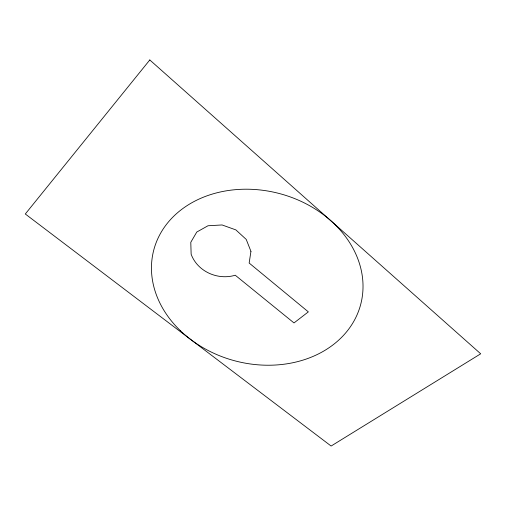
<?xml version="1.0" encoding="UTF-8"?>
<svg xmlns="http://www.w3.org/2000/svg" width="506" height="506" viewBox="0 0 506 506"><rect width="100%" height="100%" fill="white"/><g stroke="black" fill="none" stroke-linecap="round" stroke-linejoin="round"><path stroke-width="0.76" d="M250.944 251.349L249.154 263.044L308.344 311.873L293.999 322.936L235.246 275.22C217.827 280.495 197.555 271.608 191.141 254.246L190.787 242.304L196.777 232.045L208.004 225.758L222.083 224.961L235.859 229.895L246.226 239.42L250.944 251.349M149.795 59.961L25.3 213.994L331.12 446.039L480.7 353.802L149.795 59.961M180.446 330.76A106.975 86.551 14.7 0 0 358.64 310.937A106.975 86.551 14.7 0 0 232.633 189.952A106.975 86.551 14.7 0 0 180.446 330.76"/></g></svg>
